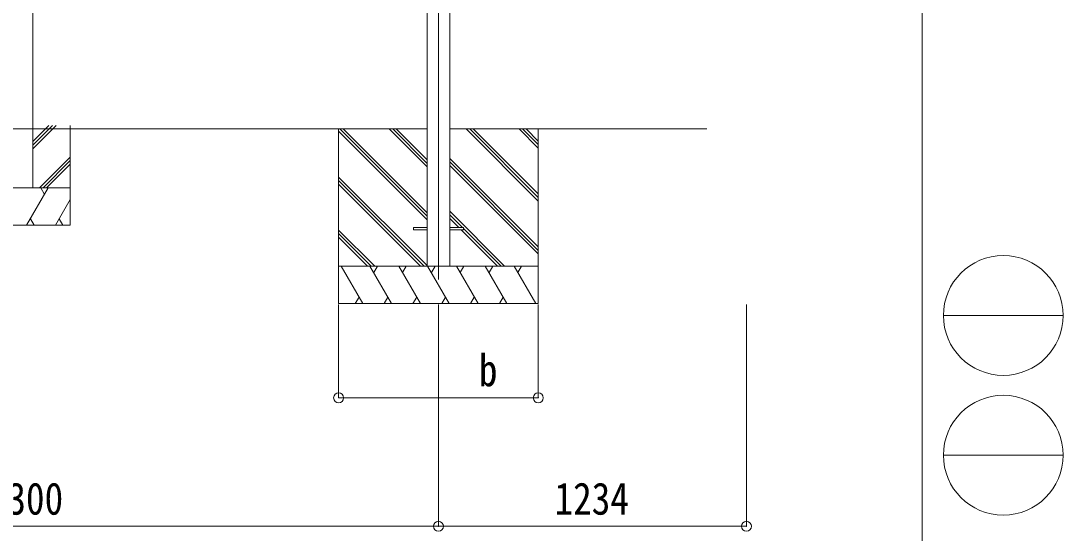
# Model space of a CAD drawing. Units: millimetres at full size, sheet at 1:40; details may follow other scales. Extents: x -11181 to 11305, y -7804 to 7716.
# Drawn here: x 7128 to 11305, y -2316 to -263 of the extents above; entities that cross this region are included whole.
import ezdxf
from ezdxf.enums import TextEntityAlignment as Align

# ---------------------------------------------------------------- set-up
doc = ezdxf.new("R2010")
doc.units = ezdxf.units.MM
doc.header["$LTSCALE"] = 40
doc.header["$PDMODE"] = 32
doc.header["$PDSIZE"] = 40
for name, color, linetype, lineweight in [('0-0_0', 7, 'Continuous', 9), ('0-1_本体', 4, 'Continuous', 9), ('0-2_部品', 7, 'Continuous', 9), ('0-8_PARTS2', 2, 'Continuous', 9), ('0-A_寸法', 6, 'Continuous', 9), ('1-0_FRAME', 7, 'Continuous', 9), ('1-3_NOTPRINT', 6, 'Continuous', 9), ('F-0_240', 7, 'Continuous', 9)]:
    doc.layers.add(name, color=color, linetype=linetype, lineweight=lineweight)
doc.styles.add('ＭＳ ゴシック', font='')
doc.styles.get('ＭＳ ゴシック').set_extended_font_data('MS Gothic')

msp = doc.modelspace()

# ---------------------------------------------------------------- linework, layer by layer
at = {"layer": '0-0_0'}
for p, q in [((8756.52, -695.71), (5546.92, -695.71)), ((8401.72, -695.71), (8401.72, -1395.71)), ((8756.52, -1060.02), (8401.72, -705.22)), ((8756.52, -1045.88), (8406.35, -695.71)), ((8756.52, -1031.74), (8420.49, -695.71)), ((8756.52, -847.89), (8604.34, -695.71)), ((8756.52, -833.75), (8618.48, -695.71)), ((8756.52, -819.61), (8632.62, -695.71)), ((9877.72, -695.71), (8846.92, -695.71)), ((9201.72, -984.72), (8912.71, -695.71)), ((9201.72, -970.58), (8926.85, -695.71)), ((9201.72, -956.44), (8940.99, -695.71)), ((9201.72, -772.59), (9124.84, -695.71)), ((9201.72, -758.45), (9138.98, -695.71)), ((9201.72, -744.31), (9153.12, -695.71)), ((9201.72, -695.71), (9201.72, -1395.71)), ((9201.72, -1168.57), (8846.92, -813.77)), ((9201.72, -1182.71), (8846.92, -827.91)), ((9201.72, -1196.85), (8846.92, -842.05)), ((8756.52, -1243.87), (8401.72, -889.07)), ((8744.22, -1245.71), (8401.72, -903.21)), ((8730.08, -1245.71), (8401.72, -917.35)), ((9066.73, -1245.71), (8846.92, -1025.9)), ((8898.08, -1091.2), (8846.92, -1040.04)), ((8883.94, -1091.2), (8846.92, -1054.19)), ((8546.23, -1245.71), (8401.72, -1101.2)), ((8532.09, -1245.71), (8401.72, -1115.34)), ((9038.45, -1245.71), (8892.94, -1100.2)), ((9052.59, -1245.71), (8901.72, -1094.84)), ((8517.95, -1245.71), (8401.72, -1129.49)), ((8401.72, -1245.71), (9201.72, -1245.71)), ((8498.61, -1395.71), (8412.01, -1245.71)), ((8614.08, -1395.71), (8527.48, -1245.71)), ((8557.48, -1245.71), (8542.48, -1271.69)), ((8729.55, -1395.71), (8642.95, -1245.71)), ((8657.95, -1271.69), (8672.95, -1245.71)), ((8845.02, -1395.71), (8758.42, -1245.71)), ((8773.42, -1271.69), (8788.42, -1245.71)), ((8960.49, -1395.71), (8873.89, -1245.71)), ((8888.89, -1271.69), (8903.89, -1245.71)), ((9075.96, -1395.71), (8989.36, -1245.71)), ((9004.36, -1271.69), (9019.36, -1245.71)), ((9191.43, -1395.71), (9104.83, -1245.71)), ((9119.83, -1271.69), (9134.83, -1245.71)), ((8483.61, -1369.73), (8468.61, -1395.71)), ((8599.08, -1369.73), (8584.09, -1395.71)), ((8714.55, -1369.73), (8699.55, -1395.71)), ((8830.02, -1369.73), (8815.02, -1395.71)), ((8945.49, -1369.73), (8930.49, -1395.71)), ((9060.96, -1369.73), (9045.97, -1395.71)), ((9201.72, -1395.71), (8401.72, -1395.71))]:
    msp.add_line(p, q, dxfattribs=at)
at = {"layer": '0-1_本体'}
for p, q in [((8756.52, 1910.35), (8756.52, -1245.73)), ((8846.92, 1910.35), (8846.92, -1245.73))]:
    msp.add_line(p, q, dxfattribs=at)
at = {"layer": '0-2_部品', "color": 4}
for p, q in [((8701.92, -1091.2), (8701.92, -1100.2)), ((8756.92, -1091.2), (8701.92, -1091.2)), ((8756.92, -1100.2), (8701.92, -1100.2)), ((8901.92, -1091.2), (8846.92, -1091.2)), ((8901.92, -1100.2), (8846.92, -1100.2)), ((8901.92, -1091.2), (8901.92, -1100.2))]:
    msp.add_line(p, q, dxfattribs=at)
at = {"layer": '0-8_PARTS2'}
msp.add_line((8801.72, 2075.89), (8801.72, -1299.34), dxfattribs=at)
at = {"layer": '0-A_寸法'}
for p, q in [((8401.72, -1773.6), (8401.72, -1399.19)), ((8801.72, -2288.59), (8801.72, -1399.19)), ((9201.72, -1773.6), (9201.72, -1399.19)), ((10035.72, -2288.59), (10035.72, -1399.19)), ((9201.72, -1773.6), (8401.72, -1773.6)), ((8801.72, -2288.59), (5501.72, -2288.59)), ((10035.72, -2288.59), (8801.72, -2288.59))]:
    msp.add_line(p, q, dxfattribs=at)
for p in [(8401.72, -1773.6), (9201.72, -1773.6), (8801.72, -2288.59), (10035.72, -2288.59)]:
    msp.add_point(p, dxfattribs=at)
at = {"layer": '1-0_FRAME'}
for p, q in [((7176.72, -746.71), (7241.2, -682.23)), ((7176.72, -760.85), (7255.34, -682.23)), ((7176.72, -774.99), (7269.49, -682.23)), ((7326.72, -1082.23), (7326.72, -682.23)), ((7203.33, -932.23), (7326.72, -808.84)), ((7217.48, -932.23), (7326.72, -822.98)), ((7231.62, -932.23), (7326.72, -837.13)), ((6976.72, -932.23), (7326.72, -932.23)), ((7151.73, -1082.23), (7238.33, -932.23)), ((7223.33, -958.21), (7208.33, -932.23)), ((7267.2, -1082.23), (7326.72, -979.13)), ((6976.72, -1082.23), (7326.72, -1082.23)), ((7166.73, -1056.25), (7181.72, -1082.23)), ((7282.2, -1056.25), (7297.19, -1082.23))]:
    msp.add_line(p, q, dxfattribs=at)
at = {"layer": '1-3_NOTPRINT', "color": 4}
msp.add_line((7176.72, 1898.41), (7176.72, -932.23), dxfattribs=at)
at = {"layer": 'F-0_240', "color": 5}
msp.add_line((10739.39, 7716.46), (10739.39, -7803.54), dxfattribs=at)
at = {"layer": 'F-0_240', "color": 4}
for p, q in [((10824.88, -1443.54), (11304.88, -1443.54)), ((10824.88, -2003.54), (11304.88, -2003.54))]:
    msp.add_line(p, q, dxfattribs=at)
for centre in [(11064.88, -1443.54), (11064.88, -2003.54)]:
    msp.add_circle(centre, 240, dxfattribs=at)

# ---------------------------------------------------------------- texts
at = {"layer": '0-A_寸法', "color": 7, "style": 'ＭＳ ゴシック', "width": 0.85}
for s, p in [('b', (8963.72, -1765.6)), ('3300', (6999.72, -2280.59)), ('1234', (9266.72, -2280.59))]:
    msp.add_text(s, height=129, dxfattribs=at).set_placement(p, align=Align.BOTTOM_LEFT)

doc.saveas('drawing.dxf')
